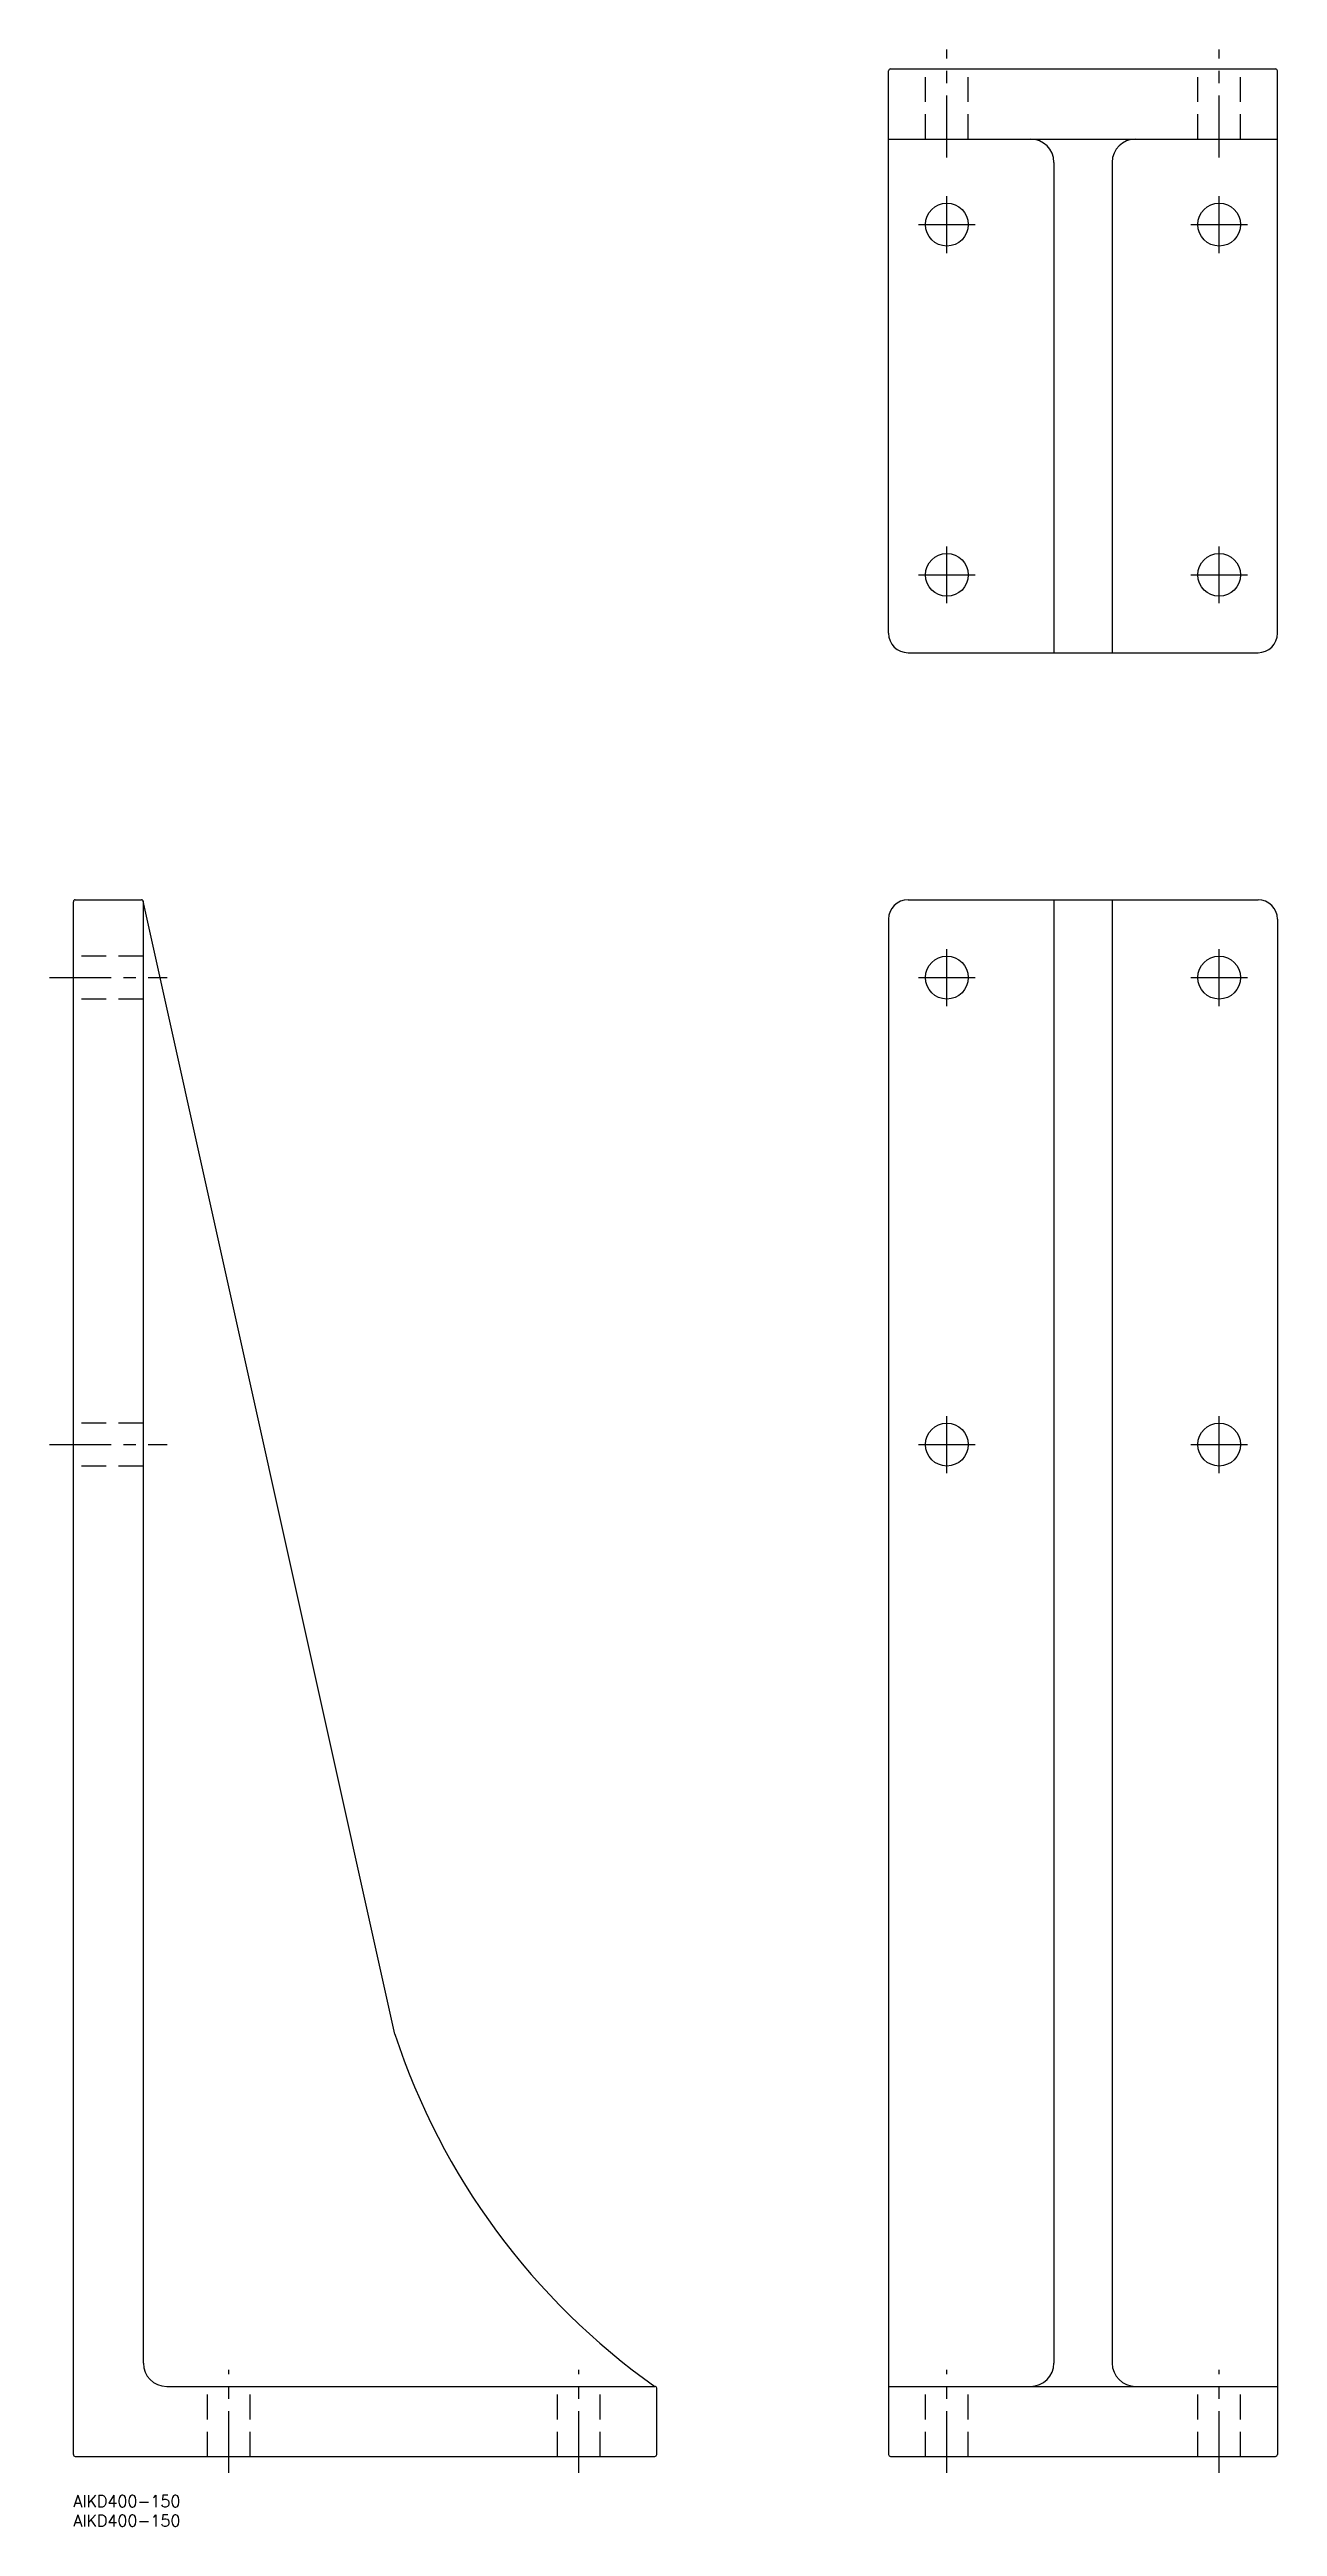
# Model space of a CAD drawing. Extents: x -6 to 310, y -8 to 628.
import ezdxf

# ---------------------------------------------------------------- set-up
doc = ezdxf.new("R2010")
doc.units = 0
doc.header["$LTSCALE"] = 0.5
doc.linetypes.add('CENTER', pattern=[50.8, 31.75, -6.35, 6.35, -6.35])
doc.linetypes.add('DASHED', pattern=[19.05, 12.7, -6.35])
doc.layers.get('0').update_dxf_attribs({"linetype": 'CONTINUOUS'})
for name, color, linetype in [('MSM_CENTER', 1, 'CENTER'), ('MSM_CONTINUOUS', 7, 'CONTINUOUS'), ('MSM_DASHED', 4, 'DASHED'), ('MSM_PART_NUMBER', 7, 'CONTINUOUS')]:
    doc.layers.add(name, color=color, linetype=linetype)
doc.styles.get("Standard").update_dxf_attribs({"font": 'txt.shx', "height": 6, "bigfont": 'bigfont.shx'})

# ---------------------------------------------------------------- blocks, each defined once
blk = doc.blocks.new('*U32')
at = {"layer": 'MSM_PART_NUMBER'}
blk.add_text('AIKD400-150', height=3, dxfattribs=at).set_placement((0, -3))
blk = doc.blocks.new('*U33')
at = {"layer": 'MSM_PART_NUMBER'}
blk.add_text('AIKD400-150', height=3, dxfattribs=at).set_placement((0, -8))

msp = doc.modelspace()

# ---------------------------------------------------------------- linework, layer by layer
at = {"color": 7, "linetype": 'CONTINUOUS'}
msp.add_arc((253.62, 174.83), 180, 198.24993, 234.66053, dxfattribs=at)
at = {"layer": 'MSM_CENTER'}
for p, q in [((224.62, 600.78), (224.62, 628.48)), ((294.62, 600.78), (294.62, 628.48)), ((224.62, 576.18), (224.62, 590.81)), ((294.62, 576.18), (294.62, 590.81)), ((217.34, 583.49), (231.91, 583.49)), ((287.34, 583.49), (301.91, 583.49)), ((224.62, 486.18), (224.62, 500.81)), ((294.62, 486.18), (294.62, 500.81)), ((217.34, 493.49), (231.91, 493.49)), ((287.34, 493.49), (301.91, 493.49)), ((224.62, 382.68), (224.62, 397.32)), ((294.62, 382.68), (294.62, 397.32)), ((-6.13, 390), (24.13, 390)), ((217.34, 390), (231.91, 390)), ((287.34, 390), (301.91, 390)), ((224.62, 262.68), (224.62, 277.32)), ((294.62, 262.68), (294.62, 277.32)), ((-6.13, 270), (24.13, 270)), ((217.34, 270), (231.91, 270)), ((287.34, 270), (301.91, 270)), ((40, 5.74), (40, 32.26)), ((130, 5.74), (130, 32.26)), ((224.62, 5.74), (224.62, 32.26)), ((294.62, 5.74), (294.62, 32.26))]:
    msp.add_line(p, q, dxfattribs=at)
at = {"layer": 'MSM_CONTINUOUS'}
for p, q in [((209.62, 478.49), (209.62, 622.99)), ((210.12, 623.49), (309.12, 623.49)), ((309.62, 478.49), (309.62, 622.99)), ((209.62, 605.49), (309.62, 605.49)), ((252.12, 599.49), (252.12, 473.49)), ((267.12, 599.49), (267.12, 473.49)), ((214.62, 473.49), (304.62, 473.49)), ((0, 10.5), (0, 409.5)), ((0.5, 410), (17.5, 410)), ((82.67, 118.46), (17.99, 409.61)), ((18, 34), (18, 409.5)), ((214.62, 410), (304.62, 410)), ((252.12, 410), (252.12, 34)), ((267.12, 410), (267.12, 34)), ((209.62, 405), (209.62, 10.5)), ((309.62, 405), (309.62, 10.5)), ((24, 28), (149.5, 28)), ((150, 10.5), (150, 27.5)), ((209.62, 28), (309.62, 28)), ((0.5, 10), (149.5, 10)), ((210.12, 10), (309.12, 10))]:
    msp.add_line(p, q, dxfattribs=at)
for centre in [(224.62, 583.49), (294.62, 583.49), (224.62, 493.49), (294.62, 493.49), (224.62, 390), (294.62, 390), (224.62, 270), (294.62, 270)]:
    msp.add_circle(centre, 5.5, dxfattribs=at)
for centre, radius, start, end in [((210.12, 622.99), 0.5, 90, 180), ((309.12, 622.99), 0.5, 0, 90), ((246.12, 599.49), 6, 0, 90), ((273.12, 599.49), 6, 90, 180), ((214.62, 478.49), 5, 180, 270), ((304.62, 478.49), 5, 270, 0), ((0.5, 409.5), 0.5, 90, 180), ((17.5, 409.5), 0.5, 0, 90), ((214.62, 405), 5, 90, 180), ((304.62, 405), 5, 0, 90), ((24, 34), 6, 180, 270), ((246.12, 34), 6, 270, 0), ((273.12, 34), 6, 180, 270), ((149.5, 27.5), 0.5, 0, 90), ((0.5, 10.5), 0.5, 180, 270), ((149.5, 10.5), 0.5, 270, 0), ((210.12, 10.5), 0.5, 180, 270), ((309.12, 10.5), 0.5, 270, 0)]:
    msp.add_arc(centre, radius, start, end, dxfattribs=at)
at = {"layer": 'MSM_DASHED'}
for p, q in [((219.12, 605.49), (219.12, 623.49)), ((230.12, 605.49), (230.12, 623.49)), ((289.12, 605.49), (289.12, 623.49)), ((300.12, 605.49), (300.12, 623.49)), ((18, 395.5), (0, 395.5)), ((18, 384.5), (0, 384.5)), ((18, 275.5), (0, 275.5)), ((18, 264.5), (0, 264.5)), ((34.5, 10), (34.5, 28)), ((45.5, 10), (45.5, 28)), ((124.5, 10), (124.5, 28)), ((135.5, 10), (135.5, 28)), ((219.12, 10), (219.12, 28)), ((230.12, 10), (230.12, 28)), ((289.12, 10), (289.12, 28)), ((300.12, 10), (300.12, 28))]:
    msp.add_line(p, q, dxfattribs=at)

# ---------------------------------------------------------------- block references
at = {"layer": 'MSM_CONTINUOUS'}
for name in ['*U32', '*U33']:
    msp.add_blockref(name, (0, 0), dxfattribs=at)

doc.saveas('drawing.dxf')
